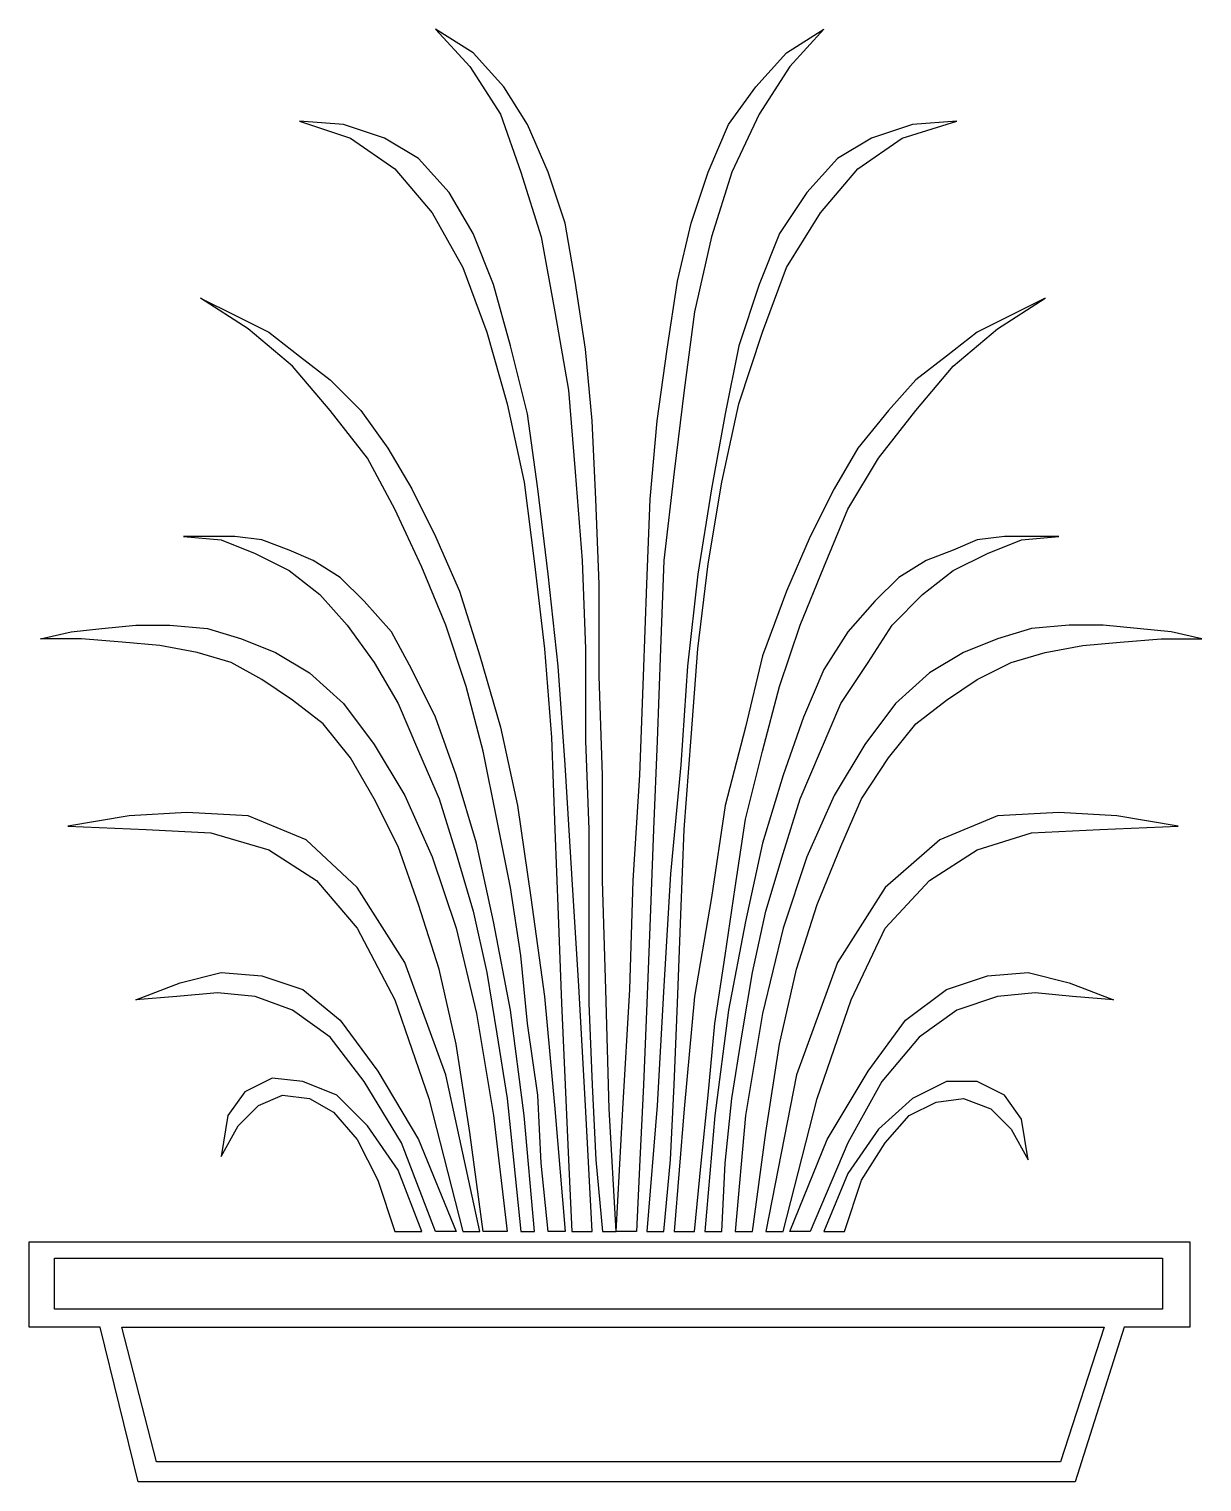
# Model space of a CAD drawing. Extents: x 7.3 to 7.754, y 14.242 to 14.804.
import ezdxf

# ---------------------------------------------------------------- set-up
doc = ezdxf.new("R2010")
doc.units = 0
doc.header["$MEASUREMENT"] = 0
doc.layers.add('P018', color=11, linetype='CONTINUOUS')
doc.layers.add('P02', color=7, linetype='CONTINUOUS')

msp = doc.modelspace()

# ---------------------------------------------------------------- linework, layer by layer
at = {"layer": 'P018'}
for points in [[(7.52713, 14.33854), (7.52713, 14.33854), (7.52449, 14.386), (7.52317, 14.43213), (7.52185, 14.47432), (7.52185, 14.51518), (7.52054, 14.55341), (7.52054, 14.589), (7.51922, 14.62195), (7.5179, 14.65227), (7.51526, 14.67996), (7.51131, 14.70632), (7.50735, 14.72873), (7.50076, 14.7485), (7.49285, 14.76696), (7.48363, 14.78146), (7.47176, 14.79464), (7.45726, 14.80387), (7.45726, 14.80387), (7.47044, 14.78937), (7.48231, 14.77091), (7.49022, 14.7485), (7.49813, 14.72346), (7.5034, 14.69446), (7.50867, 14.66414), (7.51131, 14.6325), (7.51395, 14.59823), (7.51526, 14.56395), (7.51526, 14.52836), (7.51658, 14.49409), (7.51658, 14.45982), (7.51658, 14.42686), (7.5179, 14.39522), (7.51922, 14.36622), (7.52185, 14.33854), (7.52713, 14.33854)], [(7.52713, 14.33854), (7.52713, 14.33854), (7.52976, 14.386), (7.5324, 14.43213), (7.53372, 14.47432), (7.53635, 14.51518), (7.53767, 14.55341), (7.53899, 14.589), (7.54031, 14.62195), (7.54295, 14.65227), (7.5469, 14.67996), (7.55085, 14.70632), (7.55613, 14.72873), (7.56272, 14.7485), (7.57063, 14.76696), (7.58117, 14.78146), (7.59304, 14.79464), (7.60754, 14.80387), (7.60754, 14.80387), (7.59436, 14.78937), (7.58249, 14.77091), (7.57195, 14.7485), (7.56404, 14.72346), (7.55745, 14.69446), (7.55349, 14.66414), (7.54954, 14.6325), (7.54558, 14.59823), (7.54426, 14.56395), (7.54295, 14.52836), (7.54163, 14.49409), (7.54031, 14.45982), (7.53899, 14.42686), (7.53767, 14.39522), (7.53635, 14.36622), (7.53504, 14.33854), (7.52713, 14.33854)], [(7.5179, 14.33854), (7.5179, 14.33854), (7.51526, 14.38732), (7.51263, 14.43345), (7.50999, 14.47695), (7.50735, 14.51914), (7.50472, 14.55736), (7.50076, 14.59295), (7.49681, 14.62591), (7.49285, 14.65491), (7.48626, 14.68127), (7.47967, 14.705), (7.47176, 14.72477), (7.46254, 14.74059), (7.45067, 14.75377), (7.43749, 14.76168), (7.42167, 14.76696), (7.40453, 14.76827), (7.40453, 14.76827), (7.42431, 14.76168), (7.44144, 14.74982), (7.45594, 14.73268), (7.46781, 14.71159), (7.47704, 14.68655), (7.48494, 14.65886), (7.49154, 14.62855), (7.49549, 14.59691), (7.49944, 14.56395), (7.50208, 14.52968), (7.5034, 14.49409), (7.50472, 14.46113), (7.50604, 14.42686), (7.50735, 14.39522), (7.50867, 14.36622), (7.50999, 14.33854), (7.5179, 14.33854)], [(7.53899, 14.33854), (7.54558, 14.33854), (7.54558, 14.33854), (7.54822, 14.36622), (7.54954, 14.39522), (7.55085, 14.42686), (7.55217, 14.46113), (7.55349, 14.49409), (7.55613, 14.52968), (7.55876, 14.56395), (7.56272, 14.59691), (7.56799, 14.62855), (7.57458, 14.65886), (7.58381, 14.68655), (7.59304, 14.71159), (7.60622, 14.73268), (7.62072, 14.74982), (7.63786, 14.76168), (7.65895, 14.76827), (7.65895, 14.76827), (7.64181, 14.76696), (7.62599, 14.76168), (7.61281, 14.75377), (7.60095, 14.74059), (7.5904, 14.72477), (7.58249, 14.705), (7.57458, 14.68127), (7.56931, 14.65491), (7.56404, 14.62591), (7.55876, 14.59295), (7.55481, 14.55736), (7.55217, 14.51914), (7.54822, 14.47695), (7.54558, 14.43345), (7.54295, 14.38732), (7.53899, 14.33854)], [(7.50735, 14.33854), (7.50076, 14.33854), (7.50076, 14.33854), (7.49813, 14.36491), (7.49681, 14.39127), (7.49285, 14.41895), (7.49022, 14.44532), (7.48626, 14.47168), (7.48099, 14.49804), (7.47572, 14.52441), (7.46913, 14.54945), (7.46122, 14.57318), (7.45199, 14.59559), (7.44144, 14.618), (7.4309, 14.63777), (7.4164, 14.65623), (7.4019, 14.67336), (7.38476, 14.68786), (7.36631, 14.69973), (7.36631, 14.69973), (7.37949, 14.69314), (7.39267, 14.68655), (7.40453, 14.67732), (7.4164, 14.66809), (7.42826, 14.65623), (7.43881, 14.64173), (7.44804, 14.62591), (7.45726, 14.60745), (7.46649, 14.58636), (7.4744, 14.56132), (7.48231, 14.53364), (7.4889, 14.50332), (7.49417, 14.46773), (7.49944, 14.4295), (7.5034, 14.386), (7.50735, 14.33854)], [(7.54954, 14.33854), (7.55745, 14.33854), (7.55745, 14.33854), (7.56008, 14.36491), (7.56272, 14.39127), (7.56535, 14.41895), (7.56931, 14.44532), (7.57326, 14.47168), (7.57722, 14.49804), (7.58381, 14.52441), (7.5904, 14.54945), (7.59831, 14.57318), (7.60754, 14.59559), (7.61676, 14.618), (7.62863, 14.63777), (7.64313, 14.65623), (7.65763, 14.67336), (7.67477, 14.68786), (7.69322, 14.69973), (7.69322, 14.69973), (7.68004, 14.69314), (7.66686, 14.68655), (7.65499, 14.67732), (7.64313, 14.66809), (7.63258, 14.65623), (7.62072, 14.64173), (7.61149, 14.62591), (7.60226, 14.60745), (7.59304, 14.58636), (7.58381, 14.56132), (7.57722, 14.53364), (7.56931, 14.50332), (7.56404, 14.46773), (7.55745, 14.4295), (7.55349, 14.386), (7.54954, 14.33854)], [(7.49549, 14.33854), (7.49549, 14.33854), (7.49154, 14.38336), (7.48626, 14.42423), (7.47967, 14.4585), (7.47308, 14.48882), (7.46517, 14.51518), (7.45726, 14.53759), (7.44804, 14.55604), (7.44013, 14.57054), (7.42958, 14.58241), (7.42035, 14.59164), (7.40981, 14.59823), (7.40058, 14.60218), (7.39003, 14.60614), (7.37949, 14.60745), (7.37026, 14.60745), (7.35972, 14.60745), (7.35972, 14.60745), (7.37422, 14.60614), (7.3874, 14.60086), (7.40058, 14.59427), (7.41244, 14.58505), (7.42299, 14.57318), (7.43354, 14.55868), (7.44276, 14.54286), (7.45067, 14.52441), (7.45858, 14.50595), (7.46517, 14.48486), (7.47176, 14.46245), (7.47704, 14.43873), (7.48099, 14.415), (7.48494, 14.38995), (7.48758, 14.36491), (7.49022, 14.33854), (7.49549, 14.33854)], [(7.5614, 14.33854), (7.56799, 14.33854), (7.56799, 14.33854), (7.56931, 14.36491), (7.57195, 14.38995), (7.5759, 14.415), (7.57985, 14.43873), (7.58513, 14.46245), (7.59172, 14.48486), (7.59831, 14.50595), (7.60622, 14.52441), (7.61413, 14.54286), (7.62467, 14.55868), (7.6339, 14.57318), (7.64576, 14.58505), (7.65763, 14.59427), (7.67081, 14.60086), (7.68399, 14.60614), (7.69849, 14.60745), (7.69849, 14.60745), (7.68795, 14.60745), (7.6774, 14.60745), (7.66686, 14.60614), (7.65763, 14.60218), (7.64708, 14.59823), (7.63654, 14.59164), (7.62731, 14.58241), (7.61676, 14.57054), (7.60754, 14.55604), (7.59963, 14.53759), (7.59172, 14.51518), (7.58381, 14.48882), (7.57722, 14.4585), (7.57063, 14.42423), (7.56535, 14.38336), (7.5614, 14.33854)], [(7.48494, 14.33854), (7.47572, 14.33854), (7.47572, 14.33854), (7.47044, 14.37677), (7.46517, 14.41104), (7.45858, 14.44004), (7.45067, 14.46509), (7.44276, 14.4875), (7.43354, 14.50595), (7.42431, 14.52177), (7.41376, 14.53495), (7.4019, 14.54418), (7.39003, 14.55209), (7.37817, 14.55868), (7.36499, 14.56264), (7.35049, 14.56527), (7.33599, 14.56659), (7.32017, 14.56791), (7.30435, 14.56791), (7.30435, 14.56791), (7.31622, 14.57054), (7.32808, 14.57186), (7.34126, 14.57318), (7.35444, 14.57318), (7.36894, 14.57186), (7.38213, 14.56791), (7.39531, 14.56264), (7.40849, 14.55473), (7.42167, 14.54286), (7.43354, 14.52704), (7.4454, 14.50727), (7.45594, 14.48354), (7.46517, 14.45586), (7.47308, 14.42291), (7.47967, 14.38336), (7.48494, 14.33854)], [(7.57326, 14.33854), (7.57985, 14.33854), (7.57985, 14.33854), (7.58513, 14.37677), (7.5904, 14.41104), (7.59699, 14.44004), (7.6049, 14.46509), (7.61413, 14.4875), (7.62204, 14.50595), (7.63258, 14.52177), (7.64313, 14.53495), (7.65499, 14.54418), (7.66686, 14.55209), (7.68004, 14.55868), (7.69322, 14.56264), (7.70772, 14.56527), (7.72222, 14.56659), (7.73804, 14.56791), (7.75386, 14.56791), (7.75386, 14.56791), (7.74199, 14.57054), (7.72881, 14.57186), (7.71563, 14.57318), (7.70245, 14.57318), (7.68795, 14.57186), (7.67477, 14.56791), (7.66158, 14.56264), (7.6484, 14.55473), (7.63522, 14.54286), (7.62336, 14.52704), (7.61149, 14.50727), (7.60095, 14.48354), (7.59172, 14.45586), (7.58381, 14.42291), (7.57722, 14.38336), (7.57326, 14.33854)], [(7.4744, 14.33854), (7.4744, 14.33854), (7.46122, 14.39918), (7.4454, 14.44268), (7.42694, 14.47168), (7.40717, 14.49013), (7.38476, 14.49936), (7.36103, 14.50068), (7.33862, 14.49936), (7.3149, 14.49541), (7.3149, 14.49541), (7.34522, 14.49409), (7.37026, 14.49277), (7.39267, 14.48618), (7.41113, 14.47432), (7.42694, 14.45586), (7.44144, 14.42818), (7.45463, 14.38995), (7.46781, 14.33854), (7.4744, 14.33854)], [(7.58513, 14.33854), (7.59172, 14.33854), (7.59172, 14.33854), (7.6049, 14.38995), (7.61808, 14.42818), (7.63126, 14.45586), (7.6484, 14.47432), (7.66686, 14.48618), (7.68795, 14.49277), (7.71431, 14.49409), (7.74463, 14.49541), (7.74463, 14.49541), (7.7209, 14.49936), (7.69849, 14.50068), (7.67477, 14.49936), (7.65236, 14.49013), (7.63126, 14.47168), (7.61281, 14.44268), (7.59699, 14.39918), (7.58513, 14.33854)], [(7.46517, 14.33854), (7.45726, 14.33854), (7.45726, 14.33854), (7.44408, 14.37282), (7.42958, 14.39654), (7.4164, 14.41368), (7.4019, 14.42423), (7.3874, 14.4295), (7.3729, 14.43082), (7.35708, 14.4295), (7.34126, 14.42818), (7.34126, 14.42818), (7.3584, 14.43477), (7.37422, 14.43873), (7.39003, 14.43741), (7.40585, 14.43213), (7.42035, 14.42027), (7.43485, 14.4005), (7.45067, 14.37413), (7.46517, 14.33854)], [(7.59436, 14.33854), (7.59436, 14.33854), (7.60886, 14.37413), (7.62467, 14.4005), (7.63917, 14.42027), (7.65499, 14.43213), (7.67081, 14.43741), (7.68663, 14.43873), (7.70245, 14.43477), (7.71958, 14.42818), (7.71958, 14.42818), (7.70377, 14.4295), (7.68927, 14.43082), (7.67477, 14.4295), (7.65895, 14.42423), (7.64445, 14.41368), (7.62995, 14.39654), (7.61676, 14.37282), (7.60226, 14.33854), (7.59436, 14.33854)], [(7.45199, 14.33854), (7.45199, 14.33854), (7.44276, 14.36227), (7.4309, 14.37941), (7.41903, 14.39127), (7.40585, 14.39654), (7.39399, 14.39786), (7.38344, 14.39259), (7.37685, 14.38336), (7.37422, 14.36754), (7.37422, 14.36754), (7.38081, 14.37941), (7.38872, 14.38732), (7.39794, 14.39127), (7.40849, 14.38995), (7.41772, 14.38468), (7.42694, 14.37413), (7.43485, 14.35832), (7.44144, 14.33854), (7.45199, 14.33854)], [(7.60754, 14.33854), (7.61545, 14.33854), (7.61545, 14.33854), (7.62204, 14.35832), (7.63126, 14.37282), (7.64049, 14.38336), (7.65104, 14.38863), (7.66158, 14.38995), (7.67213, 14.386), (7.68004, 14.37809), (7.68663, 14.36622), (7.68663, 14.36622), (7.68399, 14.38204), (7.6774, 14.39127), (7.66686, 14.39654), (7.65499, 14.39654), (7.64181, 14.38995), (7.62863, 14.37809), (7.61676, 14.36095), (7.60754, 14.33854)]]:
    msp.add_lwpolyline(points, dxfattribs=at)
at = {"layer": 'P02'}
for points in [[(7.74916, 14.30145), (7.72381, 14.30145), (7.7048, 14.24159), (7.34216, 14.24159), (7.32737, 14.30145), (7.29991, 14.30145), (7.29991, 14.33454), (7.74846, 14.33454), (7.74916, 14.33454), (7.74916, 14.30145)], [(7.7386, 14.3282), (7.7386, 14.30849), (7.30977, 14.30849), (7.30977, 14.3282), (7.7386, 14.3282)], [(7.71607, 14.30145), (7.69917, 14.24934), (7.3492, 14.24934), (7.33582, 14.30145), (7.71607, 14.30145)]]:
    msp.add_lwpolyline(points, dxfattribs=at)

doc.saveas('drawing.dxf')
